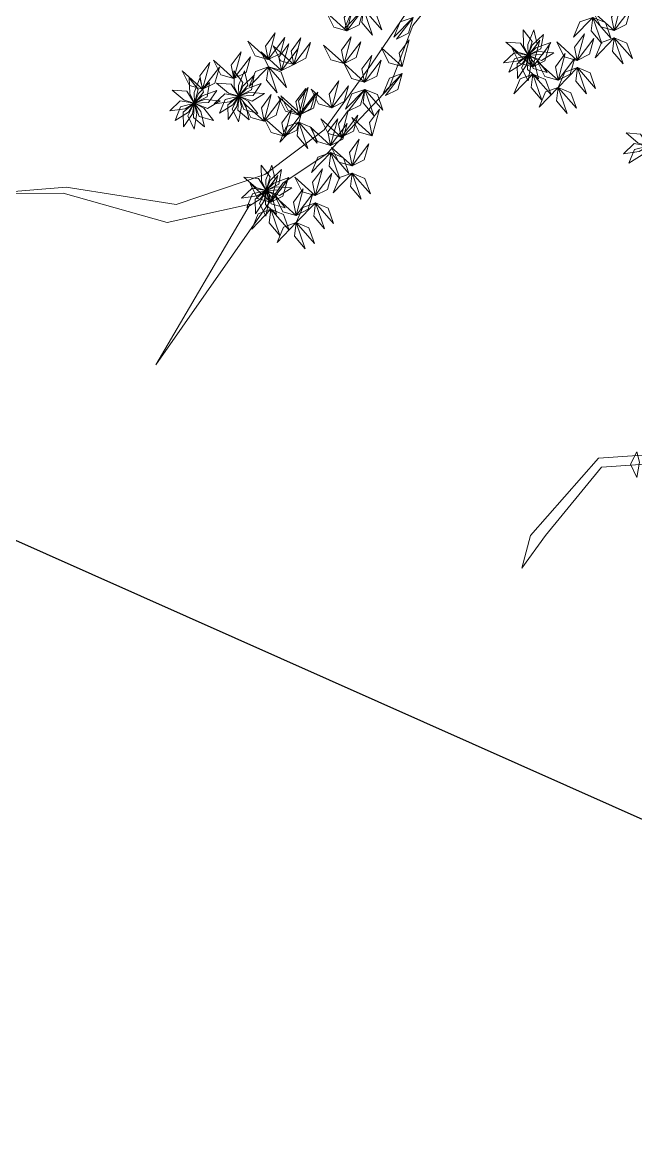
# Model space of a CAD drawing. Header units: inches. Extents: x 15 to 22798, y 21 to 21519.
# Drawn here: x 17568.1 to 17701.4, y 10721.8 to 10963.6 of the extents above; entities that cross this region are included whole.
import ezdxf

# ---------------------------------------------------------------- set-up
doc = ezdxf.new("R2010")
doc.units = ezdxf.units.IN
doc.header["$MEASUREMENT"] = 0
doc.layers.add('ARREDAMENTO', color=8, linetype='Continuous', lineweight=13)

msp = doc.modelspace()

# ---------------------------------------------------------------- linework, layer by layer
msp.add_lwpolyline([(17363.91, 10941.39), (19191, 10127.92), (20004.47, 11955.01), (18177.38, 12768.49)], close=True)
at = {"layer": 'ARREDAMENTO', "linetype": 'Continuous', "lineweight": 0}
for points in [[(17661.92, 10981.03), (17643.96, 10954.52), (17633.7, 10940.3), (17620.84, 10930.58), (17601.52, 10924.05), (17577.65, 10927.83), (17560.89, 10926.48), (17577.01, 10926.54), (17599.6, 10920.18), (17617.64, 10924.12), (17597.14, 10889.22), (17624.72, 10928.66), (17634.37, 10935.14), (17647.85, 10949.38), (17652.96, 10962.94), (17661.3, 10973.29)], [(17713.28, 10870.32), (17693.29, 10868.95), (17678.53, 10852.13), (17676.62, 10845.03), (17681.75, 10852.15), (17693.94, 10867.02), (17713.93, 10868.39)]]:
    msp.add_lwpolyline(points, dxfattribs=at)
at = {"layer": 'ARREDAMENTO', "lineweight": 0}
for points in [[(17638.64, 10961.77), (17638.05, 10964.67), (17640.18, 10967.56), (17638.64, 10961.77)], [(17642.27, 10966.54), (17639.47, 10965.55), (17638.09, 10962.23), (17642.27, 10966.54)], [(17638.64, 10961.77), (17641.29, 10963.09), (17642.27, 10966.54), (17638.64, 10961.77)], [(17638.64, 10961.77), (17641.29, 10963.09), (17642.27, 10966.54), (17638.64, 10961.77)], [(17642.27, 10966.54), (17641.88, 10963.6), (17644.19, 10960.86), (17642.27, 10966.54)], [(17642.27, 10966.54), (17645, 10965.4), (17646.21, 10962.02), (17642.27, 10966.54)], [(17696.67, 10961.82), (17696.09, 10964.73), (17698.22, 10967.62), (17696.67, 10961.82)], [(17696.67, 10961.82), (17699.33, 10963.15), (17700.31, 10966.6), (17696.67, 10961.82)], [(17638.64, 10961.77), (17635.78, 10962.57), (17634.18, 10965.79), (17638.64, 10961.77)], [(17653.02, 10964.71), (17650.23, 10963.71), (17648.84, 10960.4), (17653.02, 10964.71)], [(17649.39, 10959.94), (17652.04, 10961.26), (17653.02, 10964.71), (17649.39, 10959.94)], [(17692.07, 10964.71), (17689.28, 10963.72), (17687.9, 10960.41), (17692.07, 10964.71)], [(17692.07, 10964.71), (17691.68, 10961.78), (17694, 10959.03), (17692.07, 10964.71)], [(17692.07, 10964.71), (17694.81, 10963.57), (17696.01, 10960.19), (17692.07, 10964.71)], [(17696.67, 10961.82), (17693.82, 10962.63), (17692.22, 10965.84), (17696.67, 10961.82)], [(17676.91, 10961.99), (17677.03, 10958.58), (17678.03, 10956.51), (17678.86, 10959.48), (17676.91, 10961.99)], [(17679.24, 10961.97), (17677.97, 10958.81), (17678.04, 10956.5), (17680, 10958.88), (17679.24, 10961.97)], [(17621.54, 10955.54), (17618.69, 10956.35), (17617.09, 10959.56), (17621.54, 10955.54)], [(17621.54, 10955.54), (17620.95, 10958.45), (17623.08, 10961.34), (17621.54, 10955.54)], [(17621.54, 10955.54), (17624.19, 10956.87), (17625.17, 10960.32), (17621.54, 10955.54)], [(17627.1, 10954.49), (17626.51, 10957.4), (17628.64, 10960.29), (17627.1, 10954.49)], [(17627.1, 10954.49), (17629.75, 10955.81), (17630.73, 10959.27), (17627.1, 10954.49)], [(17638.03, 10954.66), (17637.45, 10957.57), (17639.57, 10960.46), (17638.03, 10954.66)], [(17638.03, 10954.66), (17640.68, 10955.98), (17641.66, 10959.43), (17638.03, 10954.66)], [(17650.61, 10954.06), (17650.02, 10956.96), (17652.15, 10959.85), (17650.61, 10954.06)], [(17673.2, 10959.34), (17675.81, 10957.15), (17678.03, 10956.5), (17676.37, 10959.11), (17673.2, 10959.34)], [(17681.36, 10961), (17678.91, 10958.64), (17678.04, 10956.5), (17680.8, 10957.87), (17681.36, 10961)], [(17682.91, 10959.26), (17679.71, 10958.09), (17678.04, 10956.5), (17681.12, 10956.63), (17682.91, 10959.26)], [(17679, 10953.95), (17678.42, 10956.86), (17680.54, 10959.75), (17679, 10953.95)], [(17688.69, 10955.37), (17685.84, 10956.17), (17684.24, 10959.39), (17688.69, 10955.37)], [(17688.69, 10955.37), (17688.1, 10958.27), (17690.23, 10961.16), (17688.69, 10955.37)], [(17688.69, 10955.37), (17691.34, 10956.69), (17692.32, 10960.14), (17688.69, 10955.37)], [(17696.73, 10960.26), (17693.93, 10959.26), (17692.55, 10955.95), (17696.73, 10960.26)], [(17696.73, 10960.26), (17696.34, 10957.32), (17698.65, 10954.58), (17696.73, 10960.26)], [(17696.73, 10960.26), (17699.46, 10959.12), (17700.67, 10955.74), (17696.73, 10960.26)], [(17614.1, 10951.4), (17613.52, 10954.3), (17615.65, 10957.19), (17614.1, 10951.4)], [(17624.44, 10953.17), (17621.59, 10953.98), (17619.99, 10957.19), (17624.44, 10953.17)], [(17627.1, 10954.49), (17624.24, 10955.3), (17622.64, 10958.51), (17627.1, 10954.49)], [(17624.44, 10953.17), (17623.86, 10956.08), (17625.99, 10958.97), (17624.44, 10953.17)], [(17624.44, 10953.17), (17627.1, 10954.49), (17628.07, 10957.95), (17624.44, 10953.17)], [(17638.03, 10954.66), (17635.18, 10955.47), (17633.58, 10958.68), (17638.03, 10954.66)], [(17650.61, 10954.06), (17647.76, 10954.86), (17646.16, 10958.08), (17650.61, 10954.06)], [(17672.69, 10954.81), (17676.06, 10955.28), (17678.02, 10956.5), (17674.98, 10957.01), (17672.69, 10954.81)], [(17679, 10953.95), (17676.15, 10954.76), (17674.55, 10957.97), (17679, 10953.95)], [(17683.61, 10957.04), (17680.21, 10957.28), (17678.04, 10956.49), (17680.91, 10955.36), (17683.61, 10957.04)], [(17679, 10953.95), (17681.66, 10955.27), (17682.63, 10958.73), (17679, 10953.95)], [(17684.52, 10951.06), (17683.93, 10953.97), (17686.06, 10956.86), (17684.52, 10951.06)], [(17607.3, 10949.1), (17606.72, 10952), (17608.85, 10954.89), (17607.3, 10949.1)], [(17614.1, 10951.4), (17611.25, 10952.2), (17609.65, 10955.42), (17614.1, 10951.4)], [(17614.1, 10951.4), (17616.76, 10952.72), (17617.73, 10956.17), (17614.1, 10951.4)], [(17642.48, 10950.64), (17639.63, 10951.45), (17638.03, 10954.66), (17642.48, 10950.64)], [(17642.48, 10950.64), (17641.9, 10953.55), (17644.02, 10956.44), (17642.48, 10950.64)], [(17642.48, 10950.64), (17645.14, 10951.96), (17646.11, 10955.42), (17642.48, 10950.64)], [(17673.84, 10952.78), (17676.73, 10954.59), (17678.02, 10956.5), (17675.04, 10955.73), (17673.84, 10952.78)], [(17675.71, 10951.4), (17677.62, 10954.22), (17678.03, 10956.49), (17675.61, 10954.58), (17675.71, 10951.4)], [(17677.99, 10950.89), (17678.58, 10954.25), (17678.03, 10956.49), (17676.6, 10953.76), (17677.99, 10950.89)], [(17680.27, 10951.36), (17679.45, 10954.67), (17678.03, 10956.49), (17677.84, 10953.41), (17680.27, 10951.36)], [(17682.17, 10952.71), (17680.07, 10955.4), (17678.04, 10956.49), (17679.11, 10953.6), (17682.17, 10952.71)], [(17684.52, 10951.06), (17681.66, 10951.87), (17680.06, 10955.08), (17684.52, 10951.06)], [(17684.52, 10951.06), (17687.17, 10952.38), (17688.15, 10955.83), (17684.52, 10951.06)], [(17607.3, 10949.1), (17604.45, 10949.9), (17602.85, 10953.12), (17607.3, 10949.1)], [(17607.3, 10949.1), (17609.96, 10950.42), (17610.93, 10953.87), (17607.3, 10949.1)], [(17614.04, 10953.1), (17614.16, 10949.69), (17615.17, 10947.62), (17616, 10950.59), (17614.04, 10953.1)], [(17616.37, 10953.08), (17615.1, 10949.92), (17615.17, 10947.62), (17617.14, 10949.99), (17616.37, 10953.08)], [(17618.5, 10952.12), (17616.04, 10949.75), (17615.17, 10947.61), (17617.94, 10948.98), (17618.5, 10952.12)], [(17621.59, 10953.98), (17618.8, 10952.98), (17617.42, 10949.67), (17621.59, 10953.98)], [(17621.59, 10953.98), (17621.2, 10951.04), (17623.52, 10948.3), (17621.59, 10953.98)], [(17621.59, 10953.98), (17624.33, 10952.84), (17625.53, 10949.46), (17621.59, 10953.98)], [(17650.66, 10952.49), (17647.87, 10951.5), (17646.49, 10948.18), (17650.66, 10952.49)], [(17647.03, 10947.72), (17649.68, 10949.04), (17650.66, 10952.49), (17647.03, 10947.72)], [(17679.05, 10952.38), (17676.26, 10951.39), (17674.88, 10948.08), (17679.05, 10952.38)], [(17679.05, 10952.38), (17678.66, 10949.45), (17680.98, 10946.7), (17679.05, 10952.38)], [(17679.05, 10952.38), (17681.79, 10951.24), (17683, 10947.86), (17679.05, 10952.38)], [(17688.74, 10953.8), (17685.95, 10952.81), (17684.57, 10949.49), (17688.74, 10953.8)], [(17688.74, 10953.8), (17688.35, 10950.86), (17690.67, 10948.12), (17688.74, 10953.8)], [(17688.74, 10953.8), (17691.48, 10952.66), (17692.68, 10949.28), (17688.74, 10953.8)], [(17604.37, 10951.55), (17604.49, 10948.14), (17605.5, 10946.07), (17606.32, 10949.04), (17604.37, 10951.55)], [(17606.7, 10951.53), (17605.43, 10948.37), (17605.5, 10946.06), (17607.46, 10948.44), (17606.7, 10951.53)], [(17608.82, 10950.57), (17606.37, 10948.2), (17605.5, 10946.06), (17608.26, 10947.43), (17608.82, 10950.57)], [(17610.33, 10950.45), (17612.94, 10948.26), (17615.16, 10947.62), (17613.51, 10950.22), (17610.33, 10950.45)], [(17620.04, 10950.37), (17616.84, 10949.21), (17615.17, 10947.61), (17618.26, 10947.74), (17620.04, 10950.37)], [(17635.35, 10945.09), (17634.77, 10948), (17636.89, 10950.89), (17635.35, 10945.09)], [(17635.35, 10945.09), (17638.01, 10946.41), (17638.98, 10949.87), (17635.35, 10945.09)], [(17600.66, 10948.9), (17603.27, 10946.71), (17605.49, 10946.07), (17603.84, 10948.67), (17600.66, 10948.9)], [(17610.37, 10948.82), (17607.17, 10947.65), (17605.5, 10946.06), (17608.58, 10946.19), (17610.37, 10948.82)], [(17609.82, 10945.92), (17613.2, 10946.39), (17615.16, 10947.61), (17612.11, 10948.12), (17609.82, 10945.92)], [(17610.97, 10943.89), (17613.86, 10945.7), (17615.16, 10947.61), (17612.17, 10946.84), (17610.97, 10943.89)], [(17612.84, 10942.51), (17614.75, 10945.33), (17615.16, 10947.6), (17612.74, 10945.69), (17612.84, 10942.51)], [(17615.12, 10942), (17615.71, 10945.36), (17615.16, 10947.6), (17613.73, 10944.87), (17615.12, 10942)], [(17617.4, 10942.47), (17616.58, 10945.78), (17615.16, 10947.6), (17614.97, 10944.52), (17617.4, 10942.47)], [(17620.74, 10948.15), (17617.34, 10948.39), (17615.17, 10947.61), (17618.04, 10946.47), (17620.74, 10948.15)], [(17619.3, 10943.82), (17617.2, 10946.51), (17615.17, 10947.6), (17616.24, 10944.71), (17619.3, 10943.82)], [(17620.64, 10942.15), (17620.05, 10945.05), (17622.18, 10947.94), (17620.64, 10942.15)], [(17628.17, 10943.5), (17625.31, 10944.3), (17623.71, 10947.52), (17628.17, 10943.5)], [(17628.71, 10943.66), (17625.85, 10944.46), (17624.25, 10947.67), (17628.71, 10943.66)], [(17628.17, 10943.5), (17627.58, 10946.4), (17629.71, 10949.29), (17628.17, 10943.5)], [(17628.71, 10943.66), (17628.12, 10946.56), (17630.25, 10949.45), (17628.71, 10943.66)], [(17628.17, 10943.5), (17630.82, 10944.82), (17631.8, 10948.27), (17628.17, 10943.5)], [(17628.71, 10943.66), (17631.36, 10944.98), (17632.34, 10948.43), (17628.71, 10943.66)], [(17635.35, 10945.09), (17632.5, 10945.9), (17630.9, 10949.11), (17635.35, 10945.09)], [(17642.53, 10949.07), (17639.74, 10948.08), (17638.36, 10944.77), (17642.53, 10949.07)], [(17638.9, 10944.3), (17641.56, 10945.62), (17642.53, 10949.07), (17638.9, 10944.3)], [(17642.53, 10949.07), (17642.14, 10946.14), (17644.46, 10943.39), (17642.53, 10949.07)], [(17642.53, 10949.07), (17645.27, 10947.93), (17646.48, 10944.55), (17642.53, 10949.07)], [(17684.57, 10949.49), (17681.78, 10948.5), (17680.39, 10945.19), (17684.57, 10949.49)], [(17684.57, 10949.49), (17684.18, 10946.55), (17686.49, 10943.81), (17684.57, 10949.49)], [(17684.57, 10949.49), (17687.3, 10948.35), (17688.51, 10944.97), (17684.57, 10949.49)], [(17600.15, 10944.37), (17603.52, 10944.84), (17605.48, 10946.06), (17602.44, 10946.57), (17600.15, 10944.37)], [(17601.3, 10942.34), (17604.19, 10944.15), (17605.48, 10946.06), (17602.5, 10945.29), (17601.3, 10942.34)], [(17603.17, 10940.96), (17605.08, 10943.78), (17605.49, 10946.05), (17603.07, 10944.14), (17603.17, 10940.96)], [(17605.45, 10940.45), (17606.04, 10943.81), (17605.49, 10946.05), (17604.06, 10943.32), (17605.45, 10940.45)], [(17607.73, 10940.92), (17606.91, 10944.23), (17605.49, 10946.05), (17605.3, 10942.97), (17607.73, 10940.92)], [(17611.07, 10946.6), (17607.67, 10946.84), (17605.5, 10946.05), (17608.37, 10944.92), (17611.07, 10946.6)], [(17609.63, 10942.27), (17607.53, 10944.96), (17605.5, 10946.05), (17606.57, 10943.16), (17609.63, 10942.27)], [(17620.64, 10942.15), (17617.79, 10942.95), (17616.19, 10946.17), (17620.64, 10942.15)], [(17620.64, 10942.15), (17623.29, 10943.47), (17624.27, 10946.92), (17620.64, 10942.15)], [(17644.16, 10938.95), (17643.58, 10941.86), (17645.7, 10944.75), (17644.16, 10938.95)], [(17625.08, 10938.88), (17622.22, 10939.69), (17620.62, 10942.9), (17625.08, 10938.88)], [(17625.08, 10938.88), (17624.49, 10941.79), (17626.62, 10944.68), (17625.08, 10938.88)], [(17625.08, 10938.88), (17627.73, 10940.2), (17628.71, 10943.66), (17625.08, 10938.88)], [(17637.39, 10938.65), (17634.54, 10939.46), (17632.94, 10942.67), (17637.39, 10938.65)], [(17635.1, 10936.91), (17634.51, 10939.81), (17636.64, 10942.7), (17635.1, 10936.91)], [(17637.39, 10938.65), (17636.81, 10941.56), (17638.93, 10944.45), (17637.39, 10938.65)], [(17637.39, 10938.65), (17640.05, 10939.97), (17641.02, 10943.43), (17637.39, 10938.65)], [(17644.16, 10938.95), (17641.31, 10939.76), (17639.71, 10942.97), (17644.16, 10938.95)], [(17628.22, 10941.93), (17625.43, 10940.93), (17624.04, 10937.62), (17628.22, 10941.93)], [(17628.22, 10941.93), (17627.83, 10938.99), (17630.14, 10936.25), (17628.22, 10941.93)], [(17628.22, 10941.93), (17630.95, 10940.79), (17632.16, 10937.41), (17628.22, 10941.93)], [(17635.1, 10936.91), (17632.24, 10937.71), (17630.64, 10940.93), (17635.1, 10936.91)], [(17635.1, 10936.91), (17637.75, 10938.23), (17638.73, 10941.68), (17635.1, 10936.91)], [(17639.75, 10932.45), (17639.17, 10935.36), (17641.3, 10938.25), (17639.75, 10932.45)], [(17699.28, 10939.6), (17701.89, 10937.41), (17704.1, 10936.77), (17702.45, 10939.37), (17699.28, 10939.6)], [(17635.15, 10935.34), (17632.36, 10934.34), (17630.97, 10931.03), (17635.15, 10935.34)], [(17635.15, 10935.34), (17634.76, 10932.4), (17637.07, 10929.66), (17635.15, 10935.34)], [(17635.15, 10935.34), (17637.88, 10934.2), (17639.09, 10930.82), (17635.15, 10935.34)], [(17639.75, 10932.45), (17636.9, 10933.26), (17635.3, 10936.47), (17639.75, 10932.45)], [(17639.75, 10932.45), (17642.41, 10933.77), (17643.38, 10937.23), (17639.75, 10932.45)], [(17698.76, 10935.07), (17702.14, 10935.55), (17704.1, 10936.76), (17701.06, 10937.28), (17698.76, 10935.07)], [(17699.91, 10933.04), (17702.8, 10934.85), (17704.1, 10936.76), (17701.11, 10935.99), (17699.91, 10933.04)], [(17619.99, 10932.62), (17620.11, 10929.21), (17621.11, 10927.13), (17621.94, 10930.1), (17619.99, 10932.62)], [(17622.32, 10932.6), (17621.04, 10929.44), (17621.12, 10927.13), (17623.08, 10929.51), (17622.32, 10932.6)], [(17624.44, 10931.63), (17621.99, 10929.26), (17621.12, 10927.13), (17623.88, 10928.5), (17624.44, 10931.63)], [(17622.08, 10924.58), (17621.49, 10927.48), (17623.62, 10930.37), (17622.08, 10924.58)], [(17631.77, 10925.99), (17631.18, 10928.9), (17633.31, 10931.79), (17631.77, 10925.99)], [(17631.77, 10925.99), (17634.42, 10927.31), (17635.4, 10930.77), (17631.77, 10925.99)], [(17639.81, 10930.88), (17637.01, 10929.89), (17635.63, 10926.58), (17639.81, 10930.88)], [(17639.81, 10930.88), (17639.42, 10927.95), (17641.73, 10925.2), (17639.81, 10930.88)], [(17639.81, 10930.88), (17642.54, 10929.74), (17643.75, 10926.36), (17639.81, 10930.88)], [(17616.28, 10929.97), (17618.89, 10927.77), (17621.11, 10927.13), (17619.45, 10929.74), (17616.28, 10929.97)], [(17622.08, 10924.58), (17619.23, 10925.38), (17617.63, 10928.6), (17622.08, 10924.58)], [(17625.99, 10929.89), (17622.78, 10928.72), (17621.12, 10927.12), (17624.2, 10927.25), (17625.99, 10929.89)], [(17626.69, 10927.66), (17623.29, 10927.9), (17621.12, 10927.12), (17623.99, 10925.98), (17626.69, 10927.66)], [(17622.08, 10924.58), (17624.73, 10925.9), (17625.71, 10929.35), (17622.08, 10924.58)], [(17631.77, 10925.99), (17628.92, 10926.8), (17627.32, 10930.01), (17631.77, 10925.99)], [(17615.77, 10925.43), (17619.14, 10925.91), (17621.1, 10927.12), (17618.06, 10927.64), (17615.77, 10925.43)], [(17616.91, 10923.41), (17619.81, 10925.21), (17621.1, 10927.12), (17618.11, 10926.35), (17616.91, 10923.41)], [(17618.79, 10922.02), (17620.7, 10924.85), (17621.1, 10927.12), (17618.69, 10925.2), (17618.79, 10922.02)], [(17621.06, 10921.52), (17621.66, 10924.88), (17621.11, 10927.12), (17619.68, 10924.38), (17621.06, 10921.52)], [(17623.35, 10921.98), (17622.52, 10925.29), (17621.11, 10927.11), (17620.92, 10924.04), (17623.35, 10921.98)], [(17625.25, 10923.34), (17623.15, 10926.02), (17621.11, 10927.11), (17622.19, 10924.22), (17625.25, 10923.34)], [(17627.59, 10921.69), (17624.74, 10922.49), (17623.14, 10925.71), (17627.59, 10921.69)], [(17627.59, 10921.69), (17627.01, 10924.59), (17629.14, 10927.48), (17627.59, 10921.69)], [(17627.59, 10921.69), (17630.25, 10923.01), (17631.22, 10926.46), (17627.59, 10921.69)], [(17622.13, 10923.01), (17619.34, 10922.01), (17617.96, 10918.7), (17622.13, 10923.01)], [(17622.13, 10923.01), (17621.74, 10920.07), (17624.06, 10917.33), (17622.13, 10923.01)], [(17622.13, 10923.01), (17624.87, 10921.87), (17626.07, 10918.49), (17622.13, 10923.01)], [(17631.82, 10924.43), (17629.03, 10923.43), (17627.65, 10920.12), (17631.82, 10924.43)], [(17631.82, 10924.43), (17631.43, 10921.49), (17633.75, 10918.75), (17631.82, 10924.43)], [(17631.82, 10924.43), (17634.56, 10923.29), (17635.76, 10919.91), (17631.82, 10924.43)], [(17627.65, 10920.12), (17624.85, 10919.12), (17623.47, 10915.81), (17627.65, 10920.12)], [(17627.65, 10920.12), (17627.26, 10917.18), (17629.57, 10914.44), (17627.65, 10920.12)], [(17627.65, 10920.12), (17630.38, 10918.98), (17631.59, 10915.6), (17627.65, 10920.12)], [(17701.61, 10864.76), (17702.2, 10868.12), (17701.65, 10870.36), (17700.22, 10867.63), (17701.61, 10864.76)]]:
    msp.add_lwpolyline(points, dxfattribs=at)

doc.saveas('drawing.dxf')
